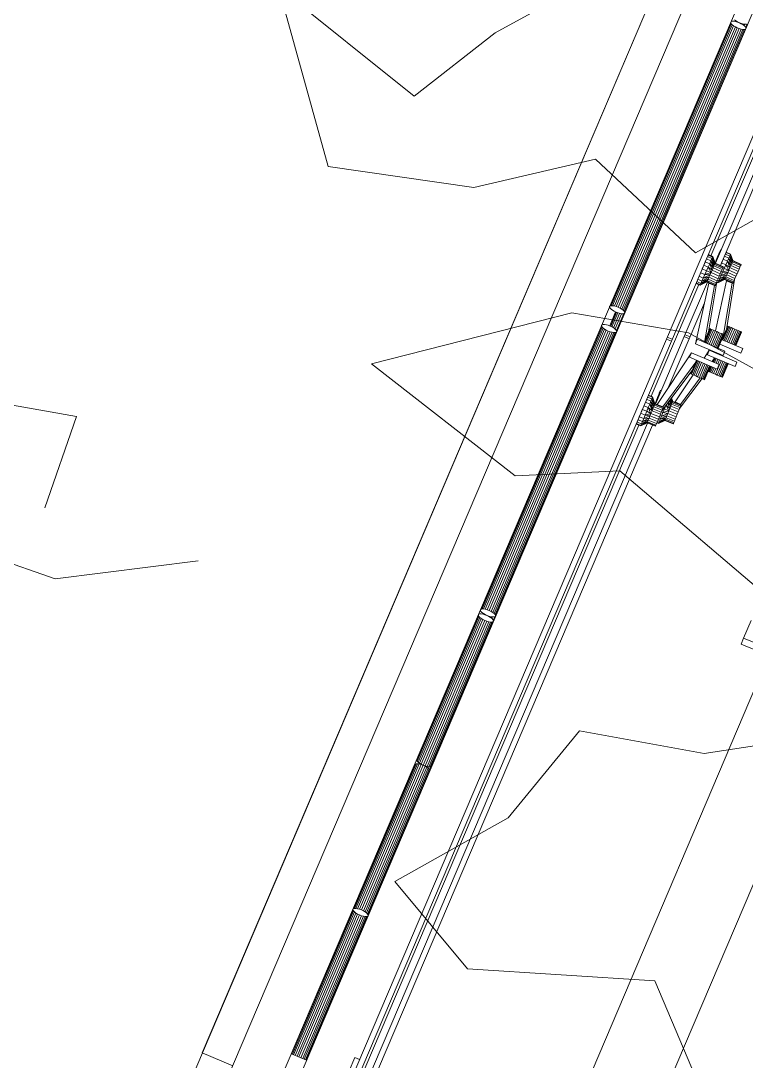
# Model space of a CAD drawing. Header units: metres. Extents: x -48 to 2360, y -1392 to 453.
# Drawn here: x 704.458 to 705.149, y -1266.97 to -1265.978 of the extents above; entities that cross this region are included whole.
import ezdxf

# ---------------------------------------------------------------- set-up
doc = ezdxf.new("R2010")
doc.units = ezdxf.units.M
doc.layers.add('ESTRUC', color=9, linetype='Continuous', lineweight=18)
doc.layers.add('TODO', color=210, linetype='Continuous', lineweight=5)
doc.layers.add('MUEBLES', color=223, linetype='Continuous', lineweight=5, transparency=0.3)
doc.layers.add('SUELO', color=231, linetype='Continuous', lineweight=5, transparency=0.2)
doc.layers.add('Vegetación-h', color=7, linetype='Continuous', lineweight=5, true_color=0x5f7f00, transparency=0.5)
doc.layers.get('ESTRUC').off()

# ---------------------------------------------------------------- blocks, each defined once
blk = doc.blocks.new('arb29')
at = {"layer": 'Vegetación-h', "linetype": 'Continuous'}
for points in [[(1.70809, 0.75495), (1.6552, 0.69637), (1.61742, 0.63779), (1.50597, 0.67748), (1.57775, 0.57354), (1.67598, 0.59244), (1.74776, 0.63779), (1.83276, 0.6), (1.87809, 0.65102)], [(1.92343, 0.53386), (1.84598, 0.54709), (1.76665, 0.53386), (1.64953, 0.45638), (1.76665, 0.4167), (1.83276, 0.44315), (1.96876, 0.39024)], [(2.02165, 0.31843), (1.94987, 0.28064), (1.86487, 0.26741), (1.83843, 0.1956), (1.77987, 0.12946), (1.84598, 0.08978), (1.96876, 0.12379), (2.02165, 0.06521)], [(1.47215, 0.2914), (1.47215, 0.35694), (1.34108, 0.33592), (1.31882, 0.2914), (1.18775, 0.24812), (1.09995, 0.27038), (1.14447, 0.20361), (1.29656, 0.22586), (1.31882, 0.18258), (1.31882, 0.11704), (1.38436, 0.11704), (1.40662, 0.24812), (1.49441, 0.24812), (1.58221, 0.2914)]]:
    blk.add_lwpolyline(points, dxfattribs=at)

msp = doc.modelspace()

# ---------------------------------------------------------------- linework, layer by layer
at = {"layer": 'MUEBLES', "transparency": 33554585}
for p, q in [((705.41871, -1265.11211), (704.63093, -1266.96182)), ((704.61502, -1267.07972), (705.32927, -1265.40264)), ((705.37247, -1265.42104), (704.65822, -1267.09812)), ((704.67262, -1267.10425), (705.38687, -1265.42717)), ((705.0733, -1266.28165), (705.44003, -1265.42055)), ((705.44472, -1265.42255), (705.07799, -1266.28365)), ((705.40506, -1265.52285), (705.11574, -1266.2022)), ((705.12004, -1266.20938), (705.41322, -1265.52098)), ((705.41796, -1265.52287), (705.12469, -1266.21148)), ((705.5702, -1265.82849), (705.04502, -1267.06163)), ((705.07712, -1266.11522), (705.13457, -1265.98033)), ((705.07784, -1266.11553), (705.13504, -1265.98122)), ((705.07898, -1266.11601), (705.13597, -1265.9822)), ((705.08047, -1266.11665), (705.1373, -1265.98321)), ((705.08221, -1266.11739), (705.13894, -1265.98419)), ((705.13457, -1265.98033), (705.13458, -1265.97961)), ((705.13504, -1265.98122), (705.13457, -1265.98033)), ((705.13458, -1265.97961), (705.13509, -1265.9791)), ((705.13597, -1265.9822), (705.13504, -1265.98122)), ((705.13509, -1265.9791), (705.13606, -1265.97883)), ((705.1373, -1265.98321), (705.13597, -1265.9822)), ((705.13606, -1265.97883), (705.13741, -1265.97882)), ((705.13894, -1265.98419), (705.1373, -1265.98321)), ((705.13741, -1265.97882), (705.13906, -1265.97908)), ((705.13936, -1265.97839), (705.13803, -1265.97737)), ((705.14077, -1265.98507), (705.13894, -1265.98419)), ((705.13906, -1265.97908), (705.1409, -1265.97958)), ((705.14099, -1265.97937), (705.13936, -1265.97839)), ((705.1409, -1265.97958), (705.1428, -1265.98029)), ((705.14282, -1265.98024), (705.14099, -1265.97937)), ((705.14232, -1265.98), (705.14228, -1265.98009)), ((705.14253, -1265.98019), (705.14256, -1265.98011)), ((705.1428, -1265.98029), (705.14463, -1265.98116)), ((705.14472, -1265.98095), (705.14282, -1265.98024)), ((705.14324, -1265.9805), (705.14328, -1265.98041)), ((705.14437, -1265.98104), (705.14445, -1265.98085)), ((705.14463, -1265.98116), (705.14627, -1265.98214)), ((705.14656, -1265.98145), (705.14472, -1265.98095)), ((705.14578, -1265.98185), (705.14602, -1265.98131)), ((705.14627, -1265.98214), (705.14759, -1265.98316)), ((705.14821, -1265.98171), (705.14656, -1265.98145)), ((705.14736, -1265.98298), (705.14791, -1265.98166)), ((705.14759, -1265.98316), (705.14853, -1265.98414)), ((705.14957, -1265.9817), (705.14821, -1265.98171)), ((705.14853, -1265.98414), (705.149, -1265.98502)), ((705.15017, -1265.98153), (705.14883, -1265.98469)), ((705.14077, -1265.98507), (705.08407, -1266.11818)), ((705.14266, -1265.98578), (705.08594, -1266.11898)), ((705.1445, -1265.98628), (705.08767, -1266.11972)), ((705.14616, -1265.98654), (705.08916, -1266.12035)), ((705.14751, -1265.98653), (705.09031, -1266.12084)), ((705.14848, -1265.98626), (705.09103, -1266.12114)), ((705.14266, -1265.98578), (705.14077, -1265.98507)), ((705.1445, -1265.98628), (705.14266, -1265.98578)), ((705.14616, -1265.98654), (705.1445, -1265.98628)), ((705.14751, -1265.98653), (705.14616, -1265.98654)), ((705.14848, -1265.98626), (705.14751, -1265.98653)), ((705.14898, -1265.98574), (705.14848, -1265.98626)), ((705.149, -1265.98502), (705.14898, -1265.98574)), ((705.01967, -1266.25011), (705.07712, -1266.11522)), ((705.02064, -1266.24984), (705.07784, -1266.11553)), ((705.02199, -1266.24983), (705.07898, -1266.11601)), ((705.02364, -1266.25008), (705.08047, -1266.11665)), ((705.02548, -1266.25059), (705.08221, -1266.11739)), ((705.02738, -1266.2513), (705.08407, -1266.11818)), ((705.08594, -1266.11898), (705.02921, -1266.25217)), ((705.08767, -1266.11972), (705.03085, -1266.25315)), ((705.08916, -1266.12035), (705.03217, -1266.25417)), ((705.09031, -1266.12084), (705.03311, -1266.25515)), ((705.09103, -1266.12114), (705.03358, -1266.25603)), ((705.11255, -1266.20295), (705.11315, -1266.20158)), ((705.11315, -1266.20158), (705.11336, -1266.20112)), ((705.11315, -1266.20158), (705.1173, -1266.20346)), ((705.11336, -1266.20112), (705.1175, -1266.20299)), ((705.12333, -1266.20041), (705.12208, -1266.20325)), ((705.12279, -1266.20162), (705.12208, -1266.20325)), ((705.12301, -1266.20241), (705.12279, -1266.20162)), ((705.12429, -1266.19824), (705.12333, -1266.20041)), ((705.12364, -1266.19972), (705.12333, -1266.20041)), ((705.12378, -1266.20059), (705.12364, -1266.19972)), ((705.12427, -1266.19944), (705.12416, -1266.19852)), ((705.12489, -1266.19687), (705.12429, -1266.19824)), ((705.12444, -1266.19905), (705.12434, -1266.19811)), ((705.12489, -1266.19687), (705.1251, -1266.1964)), ((705.1251, -1266.1964), (705.12489, -1266.19687)), ((705.12855, -1266.20278), (705.12951, -1266.2006)), ((705.12951, -1266.2006), (705.13012, -1266.19923)), ((705.12951, -1266.2006), (705.13366, -1266.20248)), ((705.13012, -1266.19923), (705.13032, -1266.19877)), ((705.13012, -1266.19923), (705.13426, -1266.20111)), ((705.13032, -1266.19877), (705.13447, -1266.20065)), ((705.13366, -1266.20248), (705.13426, -1266.20111)), ((705.13447, -1266.20065), (705.13426, -1266.20111)), ((705.13426, -1266.20111), (705.13655, -1266.20719)), ((705.13426, -1266.20111), (705.13616, -1266.20809)), ((705.13447, -1266.20065), (705.13655, -1266.20719)), ((705.13447, -1266.20065), (705.13669, -1266.20688)), ((705.10731, -1266.21481), (705.10887, -1266.21127)), ((705.10887, -1266.21127), (705.11033, -1266.20797)), ((705.10887, -1266.21127), (705.11302, -1266.21315)), ((705.1092, -1266.21053), (705.10914, -1266.21051)), ((705.10998, -1266.20876), (705.1099, -1266.20872)), ((705.11033, -1266.20797), (705.11159, -1266.20513)), ((705.11033, -1266.20797), (705.11448, -1266.20984)), ((705.11058, -1266.2074), (705.11048, -1266.20736)), ((705.11096, -1266.20655), (705.11085, -1266.2065)), ((705.11109, -1266.20625), (705.11097, -1266.2062)), ((705.11159, -1266.20513), (705.11255, -1266.20295)), ((705.11159, -1266.20513), (705.11573, -1266.20701)), ((705.11255, -1266.20295), (705.11669, -1266.20483)), ((705.11448, -1266.20984), (705.11302, -1266.21315)), ((705.11573, -1266.20701), (705.11448, -1266.20984)), ((705.11448, -1266.20984), (705.11678, -1266.21589)), ((705.11774, -1266.21373), (705.11448, -1266.20984)), ((705.11669, -1266.20483), (705.11573, -1266.20701)), ((705.11856, -1266.21187), (705.11573, -1266.20701)), ((705.11573, -1266.20701), (705.11774, -1266.21373)), ((705.11669, -1266.20483), (705.1173, -1266.20346)), ((705.11669, -1266.20483), (705.11856, -1266.21187)), ((705.11669, -1266.20483), (705.11919, -1266.21044)), ((705.1175, -1266.20299), (705.1173, -1266.20346)), ((705.1173, -1266.20346), (705.11959, -1266.20954)), ((705.1173, -1266.20346), (705.11919, -1266.21044)), ((705.1175, -1266.20299), (705.11959, -1266.20954)), ((705.1175, -1266.20299), (705.11972, -1266.20923)), ((705.11856, -1266.21187), (705.11774, -1266.21373)), ((705.11919, -1266.21044), (705.11856, -1266.21187)), ((705.12639, -1266.21541), (705.11856, -1266.21187)), ((705.11959, -1266.20954), (705.11919, -1266.21044)), ((705.12702, -1266.21399), (705.11919, -1266.21044)), ((705.12062, -1266.20655), (705.11959, -1266.20887)), ((705.11972, -1266.20923), (705.11959, -1266.20954)), ((705.12742, -1266.21309), (705.11959, -1266.20954)), ((705.12756, -1266.21278), (705.11972, -1266.20923)), ((705.12085, -1266.20748), (705.12042, -1266.207)), ((705.12208, -1266.20325), (705.12062, -1266.20655)), ((705.122, -1266.20477), (705.1217, -1266.20411)), ((705.1247, -1266.21149), (705.12584, -1266.20892)), ((705.12525, -1266.21025), (705.12522, -1266.21024)), ((705.12584, -1266.20892), (705.1273, -1266.20562)), ((705.12584, -1266.20892), (705.12998, -1266.2108)), ((705.12616, -1266.20818), (705.12611, -1266.20816)), ((705.12695, -1266.20641), (705.12686, -1266.20637)), ((705.1273, -1266.20562), (705.12855, -1266.20278)), ((705.1273, -1266.20562), (705.13144, -1266.20749)), ((705.12755, -1266.20505), (705.12745, -1266.20501)), ((705.12792, -1266.2042), (705.12781, -1266.20415)), ((705.12805, -1266.2039), (705.12794, -1266.20385)), ((705.12998, -1266.2108), (705.12842, -1266.21434)), ((705.12855, -1266.20278), (705.1327, -1266.20466)), ((705.13144, -1266.20749), (705.12998, -1266.2108)), ((705.13374, -1266.21354), (705.12998, -1266.2108)), ((705.12998, -1266.2108), (705.13272, -1266.21587)), ((705.1327, -1266.20466), (705.13144, -1266.20749)), ((705.13144, -1266.20749), (705.13374, -1266.21354)), ((705.1347, -1266.21138), (705.13144, -1266.20749)), ((705.13366, -1266.20248), (705.1327, -1266.20466)), ((705.13552, -1266.20952), (705.1327, -1266.20466)), ((705.1327, -1266.20466), (705.1347, -1266.21138)), ((705.13366, -1266.20248), (705.13552, -1266.20952)), ((705.13366, -1266.20248), (705.13616, -1266.20809)), ((705.1347, -1266.21138), (705.13374, -1266.21354)), ((705.13552, -1266.20952), (705.1347, -1266.21138)), ((705.14254, -1266.21493), (705.1347, -1266.21138)), ((705.13616, -1266.20809), (705.13552, -1266.20952)), ((705.14336, -1266.21307), (705.13552, -1266.20952)), ((705.13655, -1266.20719), (705.13616, -1266.20809)), ((705.14399, -1266.21164), (705.13616, -1266.20809)), ((705.13669, -1266.20688), (705.13655, -1266.20719)), ((705.14439, -1266.21074), (705.13655, -1266.20719)), ((705.14452, -1266.21043), (705.13669, -1266.20688)), ((705.14336, -1266.21307), (705.14399, -1266.21164)), ((705.14399, -1266.21164), (705.14439, -1266.21074)), ((705.14439, -1266.21074), (705.14452, -1266.21043)), ((705.10843, -1266.22354), (705.10437, -1266.2217)), ((705.10989, -1266.22024), (705.10579, -1266.21838)), ((705.10729, -1266.21486), (705.10731, -1266.21481)), ((705.10731, -1266.21481), (705.11145, -1266.21669)), ((705.10829, -1266.2126), (705.10826, -1266.21259)), ((705.10989, -1266.22024), (705.10843, -1266.22354)), ((705.11472, -1266.22055), (705.10843, -1266.22354)), ((705.11145, -1266.21669), (705.10989, -1266.22024)), ((705.11575, -1266.21822), (705.10989, -1266.22024)), ((705.10989, -1266.22024), (705.11472, -1266.22055)), ((705.11302, -1266.21315), (705.11145, -1266.21669)), ((705.11145, -1266.21669), (705.11575, -1266.21822)), ((705.11678, -1266.21589), (705.11302, -1266.21315)), ((705.11302, -1266.21315), (705.11575, -1266.21822)), ((705.11472, -1266.22055), (705.11377, -1266.22271)), ((705.11575, -1266.21822), (705.11472, -1266.22055)), ((705.11472, -1266.22055), (705.12256, -1266.2241)), ((705.11678, -1266.21589), (705.11575, -1266.21822)), ((705.11575, -1266.21822), (705.12359, -1266.22177)), ((705.11774, -1266.21373), (705.11678, -1266.21589)), ((705.12461, -1266.21944), (705.11678, -1266.21589)), ((705.12557, -1266.21728), (705.11774, -1266.21373)), ((705.12256, -1266.2241), (705.12359, -1266.22177)), ((705.12359, -1266.22177), (705.12461, -1266.21944)), ((705.12539, -1266.22119), (705.1241, -1266.22061)), ((705.13073, -1266.22036), (705.12414, -1266.22403)), ((705.12539, -1266.22119), (705.12414, -1266.22403)), ((705.12461, -1266.21944), (705.12557, -1266.21728)), ((705.12685, -1266.21789), (705.12539, -1266.22119)), ((705.13169, -1266.2182), (705.12539, -1266.22119)), ((705.13073, -1266.22036), (705.12539, -1266.22119)), ((705.12685, -1266.21789), (705.12556, -1266.2173)), ((705.12557, -1266.21728), (705.12639, -1266.21541)), ((705.12639, -1266.21541), (705.12702, -1266.21399)), ((705.12842, -1266.21434), (705.12685, -1266.21789)), ((705.13272, -1266.21587), (705.12685, -1266.21789)), ((705.12685, -1266.21789), (705.13169, -1266.2182)), ((705.12702, -1266.21399), (705.12742, -1266.21309)), ((705.12712, -1266.21376), (705.12842, -1266.21434)), ((705.12742, -1266.21309), (705.12756, -1266.21278)), ((705.12842, -1266.21434), (705.13272, -1266.21587)), ((705.13073, -1266.22036), (705.12991, -1266.22223)), ((705.13169, -1266.2182), (705.13073, -1266.22036)), ((705.13073, -1266.22036), (705.13857, -1266.22391)), ((705.13272, -1266.21587), (705.13169, -1266.2182)), ((705.13169, -1266.2182), (705.13952, -1266.22175)), ((705.13374, -1266.21354), (705.13272, -1266.21587)), ((705.13272, -1266.21587), (705.14055, -1266.21942)), ((705.14158, -1266.21709), (705.13374, -1266.21354)), ((705.13857, -1266.22391), (705.13952, -1266.22175)), ((705.13952, -1266.22175), (705.14055, -1266.21942)), ((705.14055, -1266.21942), (705.14158, -1266.21709)), ((705.14158, -1266.21709), (705.14254, -1266.21493)), ((705.14254, -1266.21493), (705.14336, -1266.21307)), ((705.104, -1266.22976), (705.05874, -1266.33604)), ((705.09026, -1266.2793), (705.11234, -1266.22746)), ((705.10083, -1266.2861), (705.1137, -1266.22843)), ((705.1054, -1266.23039), (705.10144, -1266.22859)), ((705.10561, -1266.22992), (705.10164, -1266.22812)), ((705.10621, -1266.22855), (705.10222, -1266.22675)), ((705.10717, -1266.22638), (705.10316, -1266.22456)), ((705.11192, -1266.2269), (705.1054, -1266.23039)), ((705.11178, -1266.22721), (705.1054, -1266.23039)), ((705.10561, -1266.22992), (705.1054, -1266.23039)), ((705.11231, -1266.226), (705.10561, -1266.22992)), ((705.11192, -1266.2269), (705.10561, -1266.22992)), ((705.10621, -1266.22855), (705.10561, -1266.22992)), ((705.11295, -1266.22457), (705.10621, -1266.22855)), ((705.11231, -1266.226), (705.10621, -1266.22855)), ((705.10717, -1266.22638), (705.10621, -1266.22855)), ((705.11377, -1266.22271), (705.10717, -1266.22638)), ((705.10843, -1266.22354), (705.10717, -1266.22638)), ((705.10717, -1266.22638), (705.11295, -1266.22457)), ((705.11377, -1266.22271), (705.10843, -1266.22354)), ((705.11901, -1266.23069), (705.10999, -1266.28287)), ((705.11192, -1266.2269), (705.11178, -1266.22721)), ((705.11178, -1266.22721), (705.11962, -1266.23076)), ((705.11231, -1266.226), (705.11192, -1266.2269)), ((705.11192, -1266.2269), (705.11975, -1266.23045)), ((705.11295, -1266.22457), (705.11231, -1266.226)), ((705.11231, -1266.226), (705.12015, -1266.22955)), ((705.11377, -1266.22271), (705.11295, -1266.22457)), ((705.11295, -1266.22457), (705.12078, -1266.22812)), ((705.12117, -1266.22723), (705.11346, -1266.27471)), ((705.1137, -1266.22843), (705.11383, -1266.22813)), ((705.11901, -1266.23069), (705.1137, -1266.22843)), ((705.11377, -1266.22271), (705.1216, -1266.22626)), ((705.11908, -1266.23051), (705.11901, -1266.23069)), ((705.11962, -1266.23076), (705.11975, -1266.23045)), ((705.11975, -1266.23045), (705.12015, -1266.22955)), ((705.11999, -1266.27391), (705.13067, -1266.22608)), ((705.12015, -1266.22955), (705.12078, -1266.22812)), ((705.12078, -1266.22812), (705.1216, -1266.22626)), ((705.12237, -1266.22804), (705.12113, -1266.22748)), ((705.12257, -1266.22757), (705.12128, -1266.22699)), ((705.1216, -1266.22626), (705.12256, -1266.2241)), ((705.12318, -1266.22621), (705.12188, -1266.22562)), ((705.12888, -1266.22455), (705.12237, -1266.22804)), ((705.12875, -1266.22486), (705.12237, -1266.22804)), ((705.12257, -1266.22757), (705.12237, -1266.22804)), ((705.12928, -1266.22365), (705.12257, -1266.22757)), ((705.12888, -1266.22455), (705.12257, -1266.22757)), ((705.12318, -1266.22621), (705.12257, -1266.22757)), ((705.12414, -1266.22403), (705.12285, -1266.22344)), ((705.12991, -1266.22223), (705.12318, -1266.22621)), ((705.12928, -1266.22365), (705.12318, -1266.22621)), ((705.12414, -1266.22403), (705.12318, -1266.22621)), ((705.12414, -1266.22403), (705.12991, -1266.22223)), ((705.13597, -1266.22834), (705.12754, -1266.27713)), ((705.12888, -1266.22455), (705.12875, -1266.22486)), ((705.12875, -1266.22486), (705.13658, -1266.22841)), ((705.12928, -1266.22365), (705.12888, -1266.22455)), ((705.12888, -1266.22455), (705.13672, -1266.2281)), ((705.12991, -1266.22223), (705.12928, -1266.22365)), ((705.12928, -1266.22365), (705.13711, -1266.2272)), ((705.12991, -1266.22223), (705.13774, -1266.22577)), ((705.13814, -1266.22488), (705.13043, -1266.27236)), ((705.13067, -1266.22608), (705.13079, -1266.22578)), ((705.13597, -1266.22834), (705.13067, -1266.22608)), ((705.13605, -1266.22816), (705.13597, -1266.22834)), ((705.13658, -1266.22841), (705.13672, -1266.2281)), ((705.13672, -1266.2281), (705.13711, -1266.2272)), ((705.13711, -1266.2272), (705.13774, -1266.22577)), ((705.13774, -1266.22577), (705.13857, -1266.22391)), ((705.01915, -1266.25134), (705.01916, -1266.25062)), ((705.01962, -1266.25223), (705.01915, -1266.25134)), ((705.01916, -1266.25062), (705.01967, -1266.25011)), ((705.01967, -1266.25011), (705.02064, -1266.24984)), ((705.02064, -1266.24984), (705.02199, -1266.24983)), ((705.02199, -1266.24983), (705.02364, -1266.25008)), ((705.02364, -1266.25008), (705.02548, -1266.25059)), ((705.02548, -1266.25059), (705.02738, -1266.2513)), ((705.02738, -1266.2513), (705.02921, -1266.25217)), ((705.10955, -1266.24704), (705.09496, -1266.2813)), ((705.02484, -1266.25583), (705.01923, -1266.26902)), ((705.01948, -1266.26911), (705.02508, -1266.25595)), ((705.02055, -1266.25321), (705.01962, -1266.25223)), ((705.02019, -1266.26943), (705.02581, -1266.25625)), ((705.02188, -1266.25422), (705.02055, -1266.25321)), ((705.02132, -1266.26997), (705.02697, -1266.25669)), ((705.02352, -1266.2552), (705.02188, -1266.25422)), ((705.02273, -1266.27078), (705.02854, -1266.25714)), ((705.02535, -1266.25608), (705.02352, -1266.2552)), ((705.0243, -1266.2719), (705.03044, -1266.2575)), ((705.02724, -1266.25679), (705.02535, -1266.25608)), ((705.0327, -1266.25737), (705.02577, -1266.27362)), ((705.02908, -1266.25729), (705.02724, -1266.25679)), ((705.03074, -1266.25754), (705.02908, -1266.25729)), ((705.02921, -1266.25217), (705.03085, -1266.25315)), ((705.03209, -1266.25754), (705.03074, -1266.25754)), ((705.03085, -1266.25315), (705.03217, -1266.25417)), ((705.03306, -1266.25727), (705.03209, -1266.25754)), ((705.03217, -1266.25417), (705.03311, -1266.25515)), ((705.03356, -1266.25675), (705.03306, -1266.25727)), ((705.03311, -1266.25515), (705.03358, -1266.25603)), ((705.03358, -1266.25603), (705.03356, -1266.25675)), ((704.95407, -1266.40415), (705.01151, -1266.26926)), ((704.95479, -1266.40445), (705.01199, -1266.27014)), ((704.95593, -1266.40494), (705.01292, -1266.27113)), ((705.01151, -1266.26926), (705.01153, -1266.26854)), ((705.01199, -1266.27014), (705.01151, -1266.26926)), ((705.01153, -1266.26854), (705.01204, -1266.26802)), ((705.01292, -1266.27113), (705.01199, -1266.27014)), ((705.01204, -1266.26802), (705.01301, -1266.26775)), ((705.01425, -1266.27214), (705.01292, -1266.27113)), ((705.01301, -1266.26775), (705.01436, -1266.26775)), ((705.01436, -1266.26775), (705.01601, -1266.268)), ((705.01601, -1266.268), (705.01785, -1266.2685)), ((705.01785, -1266.2685), (705.01975, -1266.26922)), ((705.01975, -1266.26922), (705.02158, -1266.27009)), ((705.02158, -1266.27009), (705.02321, -1266.27107)), ((705.02321, -1266.27107), (705.02454, -1266.27208)), ((705.11475, -1266.27168), (705.10925, -1266.2846)), ((705.11498, -1266.27178), (705.11475, -1266.27168)), ((705.13172, -1266.26933), (705.12622, -1266.28225)), ((705.13194, -1266.26943), (705.12644, -1266.28235)), ((705.1326, -1266.26971), (705.1271, -1266.28263)), ((705.13365, -1266.27016), (705.12815, -1266.28307)), ((705.13501, -1266.27074), (705.12951, -1266.28366)), ((705.1366, -1266.27142), (705.1311, -1266.28433)), ((705.13194, -1266.26943), (705.13172, -1266.26933)), ((705.1326, -1266.26971), (705.13194, -1266.26943)), ((705.13365, -1266.27016), (705.1326, -1266.26971)), ((705.13501, -1266.27074), (705.13365, -1266.27016)), ((705.1366, -1266.27142), (705.13501, -1266.27074)), ((705.13831, -1266.27214), (705.1366, -1266.27142)), ((705.0733, -1266.28165), (704.70735, -1267.14089)), ((704.95742, -1266.40558), (705.01425, -1266.27214)), ((704.95916, -1266.40632), (705.01589, -1266.27312)), ((705.01772, -1266.27399), (704.96102, -1266.40711)), ((705.01961, -1266.27471), (704.96289, -1266.4079)), ((705.02145, -1266.27521), (704.96462, -1266.40864)), ((705.0231, -1266.27546), (704.96611, -1266.40928)), ((705.02446, -1266.27546), (704.96726, -1266.40976)), ((705.02542, -1266.27519), (704.96798, -1266.41007)), ((705.01589, -1266.27312), (705.01425, -1266.27214)), ((705.01772, -1266.27399), (705.01589, -1266.27312)), ((705.01961, -1266.27471), (705.01772, -1266.27399)), ((705.02145, -1266.27521), (705.01961, -1266.27471)), ((705.0231, -1266.27546), (705.02145, -1266.27521)), ((705.02446, -1266.27546), (705.0231, -1266.27546)), ((705.02542, -1266.27519), (705.02446, -1266.27546)), ((705.02454, -1266.27208), (705.02548, -1266.27307)), ((705.02593, -1266.27467), (705.02542, -1266.27519)), ((705.02548, -1266.27307), (705.02595, -1266.27395)), ((705.02595, -1266.27395), (705.02593, -1266.27467)), ((705.09026, -1266.2793), (705.06286, -1266.34364)), ((705.07799, -1266.28365), (705.0733, -1266.28165)), ((705.07878, -1266.28179), (705.07409, -1266.2798)), ((705.07504, -1266.32807), (705.09496, -1266.2813)), ((705.09496, -1266.2813), (705.09026, -1266.2793)), ((705.09574, -1266.27945), (705.09105, -1266.27745)), ((705.11498, -1266.27178), (705.10948, -1266.2847)), ((705.11564, -1266.27206), (705.11013, -1266.28498)), ((705.11668, -1266.27251), (705.11118, -1266.28542)), ((705.11805, -1266.27309), (705.11255, -1266.286)), ((705.11964, -1266.27377), (705.11414, -1266.28668)), ((705.11564, -1266.27206), (705.11498, -1266.27178)), ((705.11668, -1266.27251), (705.11564, -1266.27206)), ((705.11584, -1266.28741), (705.12135, -1266.27449)), ((705.11805, -1266.27309), (705.11668, -1266.27251)), ((705.11755, -1266.28814), (705.12305, -1266.27522)), ((705.11964, -1266.27377), (705.11805, -1266.27309)), ((705.11914, -1266.28881), (705.12464, -1266.2759)), ((705.12135, -1266.27449), (705.11964, -1266.27377)), ((705.12051, -1266.28939), (705.12601, -1266.27648)), ((705.12305, -1266.27522), (705.12135, -1266.27449)), ((705.12155, -1266.28984), (705.12705, -1266.27692)), ((705.12221, -1266.29012), (705.12771, -1266.2772)), ((705.12244, -1266.29022), (705.12794, -1266.2773)), ((705.12464, -1266.2759), (705.12305, -1266.27522)), ((705.12601, -1266.27648), (705.12464, -1266.2759)), ((705.12705, -1266.27692), (705.12601, -1266.27648)), ((705.12722, -1266.27899), (705.12696, -1266.28052)), ((705.12771, -1266.2772), (705.12705, -1266.27692)), ((705.12794, -1266.2773), (705.12771, -1266.2772)), ((705.13281, -1266.28506), (705.13831, -1266.27214)), ((705.13452, -1266.28579), (705.14002, -1266.27287)), ((705.13611, -1266.28646), (705.14161, -1266.27355)), ((705.13747, -1266.28704), (705.14297, -1266.27413)), ((705.14002, -1266.27287), (705.13831, -1266.27214)), ((705.13852, -1266.28749), (705.14402, -1266.27457)), ((705.13918, -1266.28777), (705.14468, -1266.27485)), ((705.1394, -1266.28787), (705.1449, -1266.27495)), ((705.14161, -1266.27355), (705.14002, -1266.27287)), ((705.14297, -1266.27413), (705.14161, -1266.27355)), ((705.14402, -1266.27457), (705.14297, -1266.27413)), ((705.14468, -1266.27485), (705.14402, -1266.27457)), ((705.1449, -1266.27495), (705.14468, -1266.27485)), ((704.71422, -1267.13779), (705.07799, -1266.28365)), ((705.10266, -1266.28179), (705.10083, -1266.2861)), ((705.10083, -1266.2861), (705.1272, -1266.29733)), ((705.12903, -1266.29302), (705.10266, -1266.28179)), ((705.12406, -1266.28642), (705.14416, -1266.29498)), ((705.14599, -1266.29067), (705.12589, -1266.28211)), ((705.14416, -1266.29498), (705.14599, -1266.29067)), ((705.09716, -1266.29471), (705.0645, -1266.34395)), ((705.09532, -1266.29901), (705.09716, -1266.29471)), ((705.1217, -1266.31025), (705.09532, -1266.29901)), ((705.09716, -1266.29471), (705.12353, -1266.30594)), ((705.11412, -1266.29236), (705.10917, -1266.29983)), ((705.11229, -1266.29666), (705.11412, -1266.29236)), ((705.13866, -1266.3079), (705.11229, -1266.29666)), ((705.11412, -1266.29236), (705.14049, -1266.30359)), ((705.11678, -1266.30306), (705.11814, -1266.30121)), ((705.11726, -1266.30327), (705.11888, -1266.29947)), ((705.11749, -1266.30337), (705.11911, -1266.29957)), ((705.11815, -1266.30365), (705.11977, -1266.29985)), ((705.11919, -1266.30409), (705.12081, -1266.3003)), ((705.12056, -1266.30468), (705.12218, -1266.30088)), ((705.1272, -1266.29733), (705.12903, -1266.29302)), ((705.06981, -1266.34621), (705.10118, -1266.30356)), ((705.09642, -1266.31474), (705.10192, -1266.30182)), ((705.09664, -1266.31483), (705.10214, -1266.30192)), ((705.0973, -1266.31512), (705.1028, -1266.3022)), ((705.09835, -1266.31556), (705.10385, -1266.30264)), ((705.09971, -1266.31614), (705.10521, -1266.30323)), ((705.1013, -1266.31682), (705.1068, -1266.3039)), ((705.10851, -1266.30463), (705.10301, -1266.31755)), ((705.11022, -1266.30536), (705.10471, -1266.31827)), ((705.11181, -1266.30603), (705.10631, -1266.31895)), ((705.11317, -1266.30662), (705.10767, -1266.31953)), ((705.11422, -1266.30706), (705.10872, -1266.31998)), ((705.11488, -1266.30734), (705.10938, -1266.32026)), ((705.1151, -1266.30744), (705.1096, -1266.32035)), ((705.11338, -1266.31239), (705.11543, -1266.30758)), ((705.11361, -1266.31248), (705.11566, -1266.30767)), ((705.11378, -1266.31055), (705.11467, -1266.30936)), ((705.11426, -1266.31277), (705.11631, -1266.30795)), ((705.11531, -1266.31321), (705.11736, -1266.3084)), ((705.11668, -1266.31379), (705.11873, -1266.30898)), ((705.11827, -1266.31447), (705.12032, -1266.30966)), ((705.12547, -1266.30228), (705.11997, -1266.3152)), ((705.12718, -1266.30301), (705.12168, -1266.31592)), ((705.12353, -1266.30594), (705.1217, -1266.31025)), ((705.12215, -1266.30535), (705.12377, -1266.30155)), ((705.12877, -1266.30368), (705.12327, -1266.3166)), ((705.13014, -1266.30427), (705.12464, -1266.31718)), ((705.13118, -1266.30471), (705.12568, -1266.31763)), ((705.13184, -1266.30499), (705.12634, -1266.31791)), ((705.13207, -1266.30509), (705.12657, -1266.318)), ((705.14049, -1266.30359), (705.13866, -1266.3079)), ((705.06881, -1266.35017), (705.09771, -1266.31171)), ((705.09865, -1266.31569), (705.08147, -1266.3416)), ((705.08578, -1266.34782), (705.10719, -1266.31933)), ((705.08677, -1266.34386), (705.10538, -1266.31856)), ((705.09664, -1266.31483), (705.09642, -1266.31474)), ((705.0973, -1266.31512), (705.09664, -1266.31483)), ((705.09835, -1266.31556), (705.0973, -1266.31512)), ((705.09971, -1266.31614), (705.09835, -1266.31556)), ((705.1013, -1266.31682), (705.09971, -1266.31614)), ((705.10301, -1266.31755), (705.1013, -1266.31682)), ((705.10471, -1266.31827), (705.10301, -1266.31755)), ((705.10631, -1266.31895), (705.10471, -1266.31827)), ((705.10767, -1266.31953), (705.10631, -1266.31895)), ((705.10872, -1266.31998), (705.10767, -1266.31953)), ((705.10938, -1266.32026), (705.10872, -1266.31998)), ((705.1096, -1266.32035), (705.10938, -1266.32026)), ((705.11361, -1266.31248), (705.11338, -1266.31239)), ((705.11426, -1266.31277), (705.11361, -1266.31248)), ((705.11531, -1266.31321), (705.11426, -1266.31277)), ((705.11668, -1266.31379), (705.11531, -1266.31321)), ((705.11827, -1266.31447), (705.11668, -1266.31379)), ((705.11997, -1266.3152), (705.11827, -1266.31447)), ((705.12168, -1266.31592), (705.11997, -1266.3152)), ((705.12327, -1266.3166), (705.12168, -1266.31592)), ((705.12464, -1266.31718), (705.12327, -1266.3166)), ((705.12568, -1266.31763), (705.12464, -1266.31718)), ((705.12634, -1266.31791), (705.12568, -1266.31763)), ((705.12657, -1266.318), (705.12634, -1266.31791)), ((705.06682, -1266.3323), (705.06738, -1266.33092)), ((705.06738, -1266.33092), (705.06758, -1266.33045)), ((705.0585, -1266.34067), (705.0544, -1266.33903)), ((705.0594, -1266.33847), (705.05534, -1266.33684)), ((705.05997, -1266.33708), (705.05592, -1266.33547)), ((705.06016, -1266.33661), (705.05612, -1266.335)), ((705.05732, -1266.34354), (705.0585, -1266.34067)), ((705.0585, -1266.34067), (705.0594, -1266.33847)), ((705.0585, -1266.34067), (705.0612, -1266.34608)), ((705.06043, -1266.34796), (705.0585, -1266.34067)), ((705.0594, -1266.33847), (705.05997, -1266.33708)), ((705.06179, -1266.34463), (705.0594, -1266.33847)), ((705.0612, -1266.34608), (705.0594, -1266.33847)), ((705.05997, -1266.33708), (705.06016, -1266.33661)), ((705.06179, -1266.34463), (705.05997, -1266.33708)), ((705.06216, -1266.34373), (705.05997, -1266.33708)), ((705.06229, -1266.34342), (705.06016, -1266.33661)), ((705.06216, -1266.34373), (705.06016, -1266.33661)), ((705.06228, -1266.34337), (705.06336, -1266.34072)), ((705.06336, -1266.34072), (705.06474, -1266.33737)), ((705.06438, -1266.33824), (705.0648, -1266.33907)), ((705.06474, -1266.33737), (705.06591, -1266.33451)), ((705.06474, -1266.33737), (705.06541, -1266.33573)), ((705.06541, -1266.33573), (705.06575, -1266.33685)), ((705.06591, -1266.33451), (705.06682, -1266.3323)), ((705.06591, -1266.33451), (705.0662, -1266.3338)), ((705.0662, -1266.3338), (705.06647, -1266.33515)), ((705.0667, -1266.33259), (705.06692, -1266.3341)), ((705.06687, -1266.33218), (705.06708, -1266.33374)), ((705.07739, -1266.34561), (705.07605, -1266.34054)), ((705.07636, -1266.34012), (705.07816, -1266.34373)), ((705.07816, -1266.34373), (705.07708, -1266.33916)), ((705.07876, -1266.34228), (705.07739, -1266.33876)), ((705.07876, -1266.34228), (705.07778, -1266.33824)), ((705.07913, -1266.34138), (705.078, -1266.33795)), ((705.07913, -1266.34138), (705.07812, -1266.33778)), ((705.07925, -1266.34107), (705.0782, -1266.33768)), ((705.07913, -1266.34138), (705.07925, -1266.34107)), ((705.07925, -1266.34107), (705.08724, -1266.34426)), ((705.05025, -1266.34878), (705.04878, -1266.35236)), ((705.04933, -1266.35102), (705.0493, -1266.351)), ((705.05027, -1266.34873), (705.05025, -1266.34878)), ((705.05025, -1266.34878), (705.05448, -1266.35046)), ((705.05595, -1266.34688), (705.05177, -1266.34521)), ((705.05301, -1266.35405), (705.05448, -1266.35046)), ((705.05732, -1266.34354), (705.05319, -1266.34189)), ((705.05448, -1266.35046), (705.05595, -1266.34688)), ((705.05448, -1266.35046), (705.05856, -1266.35251)), ((705.05595, -1266.34688), (705.05732, -1266.34354)), ((705.05595, -1266.34688), (705.05953, -1266.35015)), ((705.05856, -1266.35251), (705.05595, -1266.34688)), ((705.05953, -1266.35015), (705.05732, -1266.34354)), ((705.06043, -1266.34796), (705.05732, -1266.34354)), ((705.05856, -1266.35251), (705.05953, -1266.35015)), ((705.05953, -1266.35015), (705.06043, -1266.34796)), ((705.05953, -1266.35015), (705.06751, -1266.35334)), ((705.06043, -1266.34796), (705.0612, -1266.34608)), ((705.06043, -1266.34796), (705.06841, -1266.35115)), ((705.0612, -1266.34608), (705.06179, -1266.34463)), ((705.0612, -1266.34608), (705.06918, -1266.34927)), ((705.06179, -1266.34463), (705.06216, -1266.34373)), ((705.06179, -1266.34463), (705.06978, -1266.34782)), ((705.06216, -1266.34373), (705.06229, -1266.34342)), ((705.06216, -1266.34373), (705.07015, -1266.34691)), ((705.06229, -1266.34342), (705.07028, -1266.3466)), ((705.06318, -1266.34116), (705.06369, -1266.34169)), ((705.0645, -1266.34395), (705.06438, -1266.34425)), ((705.06981, -1266.34621), (705.0645, -1266.34395)), ((705.06918, -1266.34927), (705.06841, -1266.35115)), ((705.06978, -1266.34782), (705.06918, -1266.34927)), ((705.06973, -1266.34639), (705.06981, -1266.34621)), ((705.07015, -1266.34691), (705.06978, -1266.34782)), ((705.06997, -1266.3517), (705.07145, -1266.34811)), ((705.06997, -1266.3517), (705.07553, -1266.35016)), ((705.07028, -1266.3466), (705.07015, -1266.34691)), ((705.07061, -1266.34778), (705.07145, -1266.34811)), ((705.07145, -1266.34811), (705.07275, -1266.34493)), ((705.07145, -1266.34811), (705.07553, -1266.35016)), ((705.07553, -1266.35016), (705.07297, -1266.34464)), ((705.073, -1266.3446), (705.07649, -1266.3478)), ((705.07456, -1266.35251), (705.07553, -1266.35016)), ((705.07649, -1266.3478), (705.07468, -1266.34236)), ((705.07739, -1266.34561), (705.0749, -1266.34207)), ((705.07553, -1266.35016), (705.07649, -1266.3478)), ((705.07553, -1266.35016), (705.08351, -1266.35335)), ((705.07649, -1266.3478), (705.07739, -1266.34561)), ((705.07649, -1266.3478), (705.08448, -1266.35099)), ((705.07739, -1266.34561), (705.07816, -1266.34373)), ((705.07739, -1266.34561), (705.08538, -1266.3488)), ((705.07816, -1266.34373), (705.07876, -1266.34228)), ((705.07816, -1266.34373), (705.08615, -1266.34692)), ((705.07876, -1266.34228), (705.07913, -1266.34138)), ((705.07876, -1266.34228), (705.08674, -1266.34547)), ((705.07913, -1266.34138), (705.08711, -1266.34456)), ((705.08147, -1266.3416), (705.08134, -1266.3419)), ((705.08677, -1266.34386), (705.08147, -1266.3416)), ((705.08448, -1266.35099), (705.08351, -1266.35335)), ((705.08538, -1266.3488), (705.08448, -1266.35099)), ((705.08615, -1266.34692), (705.08538, -1266.3488)), ((705.08674, -1266.34547), (705.08615, -1266.34692)), ((705.0867, -1266.34404), (705.08677, -1266.34386)), ((705.08711, -1266.34456), (705.08674, -1266.34547)), ((705.08724, -1266.34426), (705.08711, -1266.34456)), ((705.04533, -1266.36077), (705.04476, -1266.36216)), ((705.04624, -1266.35857), (705.04533, -1266.36077)), ((705.04533, -1266.36077), (705.04956, -1266.36246)), ((705.04741, -1266.3557), (705.04624, -1266.35857)), ((705.04624, -1266.35857), (705.05046, -1266.36026)), ((705.0467, -1266.35744), (705.04659, -1266.35739)), ((705.04682, -1266.35714), (705.04671, -1266.35709)), ((705.04718, -1266.35627), (705.04708, -1266.35623)), ((705.04878, -1266.35236), (705.04741, -1266.3557)), ((705.04741, -1266.3557), (705.05164, -1266.35739)), ((705.04774, -1266.3549), (705.04766, -1266.35487)), ((705.04848, -1266.35311), (705.04842, -1266.35308)), ((705.04878, -1266.35236), (705.05301, -1266.35405)), ((705.04899, -1266.36385), (705.05533, -1266.36038)), ((705.04956, -1266.36246), (705.05592, -1266.35893)), ((705.04956, -1266.36246), (705.05046, -1266.36026)), ((705.04956, -1266.36246), (705.05533, -1266.36038)), ((705.05046, -1266.36026), (705.0567, -1266.35705)), ((705.05046, -1266.36026), (705.05164, -1266.35739)), ((705.05592, -1266.35893), (705.05046, -1266.36026)), ((705.05164, -1266.35739), (705.05301, -1266.35405)), ((705.05164, -1266.35739), (705.0576, -1266.35486)), ((705.0567, -1266.35705), (705.05164, -1266.35739)), ((705.05301, -1266.35405), (705.05856, -1266.35251)), ((705.0576, -1266.35486), (705.05301, -1266.35405)), ((705.05496, -1266.36129), (705.05533, -1266.36038)), ((705.05533, -1266.36038), (705.05592, -1266.35893)), ((705.06332, -1266.36357), (705.05533, -1266.36038)), ((705.05592, -1266.35893), (705.0567, -1266.35705)), ((705.06391, -1266.36212), (705.05592, -1266.35893)), ((705.0567, -1266.35705), (705.0576, -1266.35486)), ((705.06468, -1266.36024), (705.0567, -1266.35705)), ((705.0576, -1266.35486), (705.05856, -1266.35251)), ((705.06558, -1266.35805), (705.0576, -1266.35486)), ((705.05856, -1266.35251), (705.06655, -1266.35569)), ((705.06468, -1266.36024), (705.06391, -1266.36212)), ((705.06442, -1266.36088), (705.06596, -1266.3615)), ((705.06558, -1266.35805), (705.06468, -1266.36024)), ((705.06499, -1266.3595), (705.06652, -1266.36011)), ((705.06655, -1266.35569), (705.06558, -1266.35805)), ((705.06576, -1266.36197), (705.07192, -1266.35894)), ((705.06576, -1266.36197), (705.0718, -1266.35925)), ((705.06589, -1266.3573), (705.06743, -1266.35791)), ((705.06596, -1266.3615), (705.0723, -1266.35803)), ((705.06596, -1266.3615), (705.07192, -1266.35894)), ((705.06652, -1266.36011), (705.06596, -1266.3615)), ((705.06652, -1266.36011), (705.07289, -1266.35658)), ((705.06652, -1266.36011), (705.06743, -1266.35791)), ((705.06652, -1266.36011), (705.0723, -1266.35803)), ((705.06751, -1266.35334), (705.06655, -1266.35569)), ((705.06707, -1266.35443), (705.0686, -1266.35504)), ((705.06743, -1266.35791), (705.07366, -1266.3547)), ((705.06743, -1266.35791), (705.0686, -1266.35504)), ((705.07289, -1266.35658), (705.06743, -1266.35791)), ((705.06841, -1266.35115), (705.06751, -1266.35334)), ((705.06844, -1266.35109), (705.06997, -1266.3517)), ((705.0686, -1266.35504), (705.06997, -1266.3517)), ((705.0686, -1266.35504), (705.07456, -1266.35251)), ((705.07366, -1266.3547), (705.0686, -1266.35504)), ((705.07456, -1266.35251), (705.06997, -1266.3517)), ((705.0718, -1266.35925), (705.07192, -1266.35894)), ((705.07978, -1266.36243), (705.0718, -1266.35925)), ((705.07192, -1266.35894), (705.0723, -1266.35803)), ((705.07991, -1266.36212), (705.07192, -1266.35894)), ((705.0723, -1266.35803), (705.07289, -1266.35658)), ((705.08028, -1266.36122), (705.0723, -1266.35803)), ((705.07289, -1266.35658), (705.07366, -1266.3547)), ((705.08088, -1266.35977), (705.07289, -1266.35658)), ((705.07366, -1266.3547), (705.07456, -1266.35251)), ((705.08165, -1266.35789), (705.07366, -1266.3547)), ((705.08255, -1266.3557), (705.07456, -1266.35251)), ((705.08088, -1266.35977), (705.08028, -1266.36122)), ((705.08165, -1266.35789), (705.08088, -1266.35977)), ((705.08255, -1266.3557), (705.08165, -1266.35789)), ((705.08351, -1266.35335), (705.08255, -1266.3557)), ((705.05516, -1266.36172), (704.76381, -1267.04581)), ((704.76846, -1267.04792), (705.0599, -1266.36362)), ((705.047, -1266.3636), (704.77801, -1266.9952)), ((705.04476, -1266.36216), (705.04457, -1266.36263)), ((705.04457, -1266.36263), (705.0488, -1266.36432)), ((705.04476, -1266.36216), (705.04899, -1266.36385)), ((705.0488, -1266.36432), (705.05496, -1266.36129)), ((705.0488, -1266.36432), (705.05483, -1266.3616)), ((705.0488, -1266.36432), (705.04899, -1266.36385)), ((705.04899, -1266.36385), (705.05496, -1266.36129)), ((705.04956, -1266.36246), (705.04899, -1266.36385)), ((705.05483, -1266.3616), (705.05496, -1266.36129)), ((705.06282, -1266.36478), (705.05483, -1266.3616)), ((705.06295, -1266.36447), (705.05496, -1266.36129)), ((705.06295, -1266.36447), (705.06282, -1266.36478)), ((705.06332, -1266.36357), (705.06295, -1266.36447)), ((705.06391, -1266.36212), (705.06332, -1266.36357)), ((705.06423, -1266.36135), (705.06576, -1266.36197)), ((705.06576, -1266.36197), (705.06596, -1266.3615)), ((705.07991, -1266.36212), (705.07978, -1266.36243)), ((705.08028, -1266.36122), (705.07991, -1266.36212)), ((704.89662, -1266.53903), (704.95407, -1266.40415)), ((704.89759, -1266.53876), (704.95479, -1266.40445)), ((704.89894, -1266.53876), (704.95593, -1266.40494)), ((704.90059, -1266.53901), (704.95742, -1266.40558)), ((704.90243, -1266.53951), (704.95916, -1266.40632)), ((704.90433, -1266.54022), (704.96102, -1266.40711)), ((704.96289, -1266.4079), (704.90616, -1266.5411)), ((704.96462, -1266.40864), (704.90779, -1266.54208)), ((704.96611, -1266.40928), (704.90912, -1266.54309)), ((704.96726, -1266.40976), (704.91006, -1266.54407)), ((704.96798, -1266.41007), (704.91053, -1266.54496)), ((704.89611, -1266.53955), (704.89662, -1266.53903)), ((704.89662, -1266.53903), (704.89759, -1266.53876)), ((704.89759, -1266.53876), (704.89894, -1266.53876)), ((704.89894, -1266.53876), (704.90059, -1266.53901)), ((704.90059, -1266.53901), (704.90243, -1266.53951)), ((704.8353, -1266.68301), (704.89404, -1266.5451)), ((704.83578, -1266.6839), (704.89451, -1266.54598)), ((704.83671, -1266.68488), (704.89545, -1266.54696)), ((704.83804, -1266.68589), (704.89678, -1266.54798)), ((704.83967, -1266.68687), (704.89841, -1266.54895)), ((704.89404, -1266.5451), (704.89406, -1266.54437)), ((704.89451, -1266.54598), (704.89404, -1266.5451)), ((704.89406, -1266.54437), (704.89457, -1266.54386)), ((704.89545, -1266.54696), (704.89451, -1266.54598)), ((704.89457, -1266.54386), (704.89553, -1266.54359)), ((704.89678, -1266.54798), (704.89545, -1266.54696)), ((704.89553, -1266.54359), (704.89688, -1266.54358)), ((704.89609, -1266.54027), (704.89611, -1266.53955)), ((704.89657, -1266.54115), (704.89609, -1266.54027)), ((704.8975, -1266.54213), (704.89657, -1266.54115)), ((704.89841, -1266.54895), (704.89678, -1266.54798)), ((704.89688, -1266.54358), (704.89854, -1266.54384)), ((704.89883, -1266.54315), (704.8975, -1266.54213)), ((704.90024, -1266.54983), (704.89841, -1266.54895)), ((704.89854, -1266.54384), (704.90038, -1266.54434)), ((704.90047, -1266.54413), (704.89883, -1266.54315)), ((704.90038, -1266.54434), (704.90227, -1266.54505)), ((704.9023, -1266.545), (704.90047, -1266.54413)), ((704.90179, -1266.54476), (704.90175, -1266.54486)), ((704.902, -1266.54495), (704.90203, -1266.54488)), ((704.90227, -1266.54505), (704.9041, -1266.54593)), ((704.90419, -1266.54571), (704.9023, -1266.545)), ((704.90243, -1266.53951), (704.90433, -1266.54022)), ((704.90272, -1266.54526), (704.90276, -1266.54518)), ((704.90384, -1266.5458), (704.90392, -1266.54561)), ((704.9041, -1266.54593), (704.90574, -1266.5469)), ((704.90603, -1266.54621), (704.90419, -1266.54571)), ((704.90433, -1266.54022), (704.90616, -1266.5411)), ((704.90526, -1266.54662), (704.90549, -1266.54607)), ((704.90574, -1266.5469), (704.90707, -1266.54792)), ((704.90768, -1266.54647), (704.90603, -1266.54621)), ((704.90616, -1266.5411), (704.90779, -1266.54208)), ((704.90683, -1266.54774), (704.90739, -1266.54642)), ((704.90707, -1266.54792), (704.908, -1266.5489)), ((704.90904, -1266.54646), (704.90768, -1266.54647)), ((704.90779, -1266.54208), (704.90912, -1266.54309)), ((704.908, -1266.5489), (704.90848, -1266.54978)), ((704.90965, -1266.54629), (704.9083, -1266.54946)), ((704.91, -1266.54619), (704.90904, -1266.54646)), ((704.90912, -1266.54309), (704.91006, -1266.54407)), ((704.91051, -1266.54568), (704.91, -1266.54619)), ((704.91006, -1266.54407), (704.91053, -1266.54496)), ((704.91053, -1266.54496), (704.91051, -1266.54568)), ((704.90024, -1266.54983), (704.8415, -1266.68775)), ((704.90214, -1266.55054), (704.8434, -1266.68846)), ((704.90398, -1266.55104), (704.84524, -1266.68896)), ((704.90563, -1266.5513), (704.84689, -1266.68921)), ((704.90698, -1266.55129), (704.84825, -1266.68921)), ((704.90795, -1266.55102), (704.84921, -1266.68894)), ((704.90214, -1266.55054), (704.90024, -1266.54983)), ((704.90398, -1266.55104), (704.90214, -1266.55054)), ((704.90563, -1266.5513), (704.90398, -1266.55104)), ((704.90698, -1266.55129), (704.90563, -1266.5513)), ((704.90795, -1266.55102), (704.90698, -1266.55129)), ((704.90846, -1266.55051), (704.90795, -1266.55102)), ((704.90848, -1266.54978), (704.90846, -1266.55051)), ((705.14683, -1266.56655), (705.15391, -1266.54992)), ((705.14441, -1266.57223), (705.14683, -1266.56655)), ((705.16002, -1266.57217), (705.14683, -1266.56655)), ((705.1576, -1266.57784), (705.14441, -1266.57223)), ((705.17087, -1266.58325), (704.95283, -1267.09521)), ((704.77505, -1266.82447), (704.83379, -1266.68656)), ((704.77602, -1266.8242), (704.83476, -1266.68629)), ((704.77737, -1266.8242), (704.83611, -1266.68628)), ((704.77903, -1266.82445), (704.83776, -1266.68653)), ((704.78086, -1266.82495), (704.8396, -1266.68703)), ((704.78276, -1266.82566), (704.8415, -1266.68775)), ((704.83328, -1266.68707), (704.83379, -1266.68656)), ((704.83379, -1266.68656), (704.83476, -1266.68629)), ((704.83476, -1266.68629), (704.83611, -1266.68628)), ((704.8353, -1266.68301), (704.83532, -1266.68229)), ((704.83578, -1266.6839), (704.8353, -1266.68301)), ((704.83671, -1266.68488), (704.83578, -1266.6839)), ((704.83611, -1266.68628), (704.83776, -1266.68653)), ((704.83804, -1266.68589), (704.83671, -1266.68488)), ((704.83776, -1266.68653), (704.8396, -1266.68703)), ((704.83967, -1266.68687), (704.83804, -1266.68589)), ((704.8396, -1266.68703), (704.8415, -1266.68775)), ((704.8415, -1266.68775), (704.83967, -1266.68687)), ((704.841, -1266.68751), (704.84098, -1266.68755)), ((704.84123, -1266.68764), (704.84124, -1266.68762)), ((704.8434, -1266.68846), (704.8415, -1266.68775)), ((704.8415, -1266.68775), (704.84333, -1266.68862)), ((704.84195, -1266.68796), (704.84196, -1266.68792)), ((704.84333, -1266.68862), (704.78459, -1266.82654)), ((704.84497, -1266.6896), (704.78623, -1266.82752)), ((704.84629, -1266.69061), (704.78756, -1266.82853)), ((704.84723, -1266.6916), (704.78849, -1266.82951)), ((704.8477, -1266.69248), (704.78897, -1266.8304)), ((704.84307, -1266.6885), (704.84313, -1266.68836)), ((704.84333, -1266.68862), (704.84497, -1266.6896)), ((704.84524, -1266.68896), (704.8434, -1266.68846)), ((704.84448, -1266.68931), (704.8447, -1266.68881)), ((704.84497, -1266.6896), (704.84629, -1266.69061)), ((704.84689, -1266.68921), (704.84524, -1266.68896)), ((704.84606, -1266.69043), (704.84659, -1266.68917)), ((704.84629, -1266.69061), (704.84723, -1266.6916)), ((704.84825, -1266.68921), (704.84689, -1266.68921)), ((704.84723, -1266.6916), (704.8477, -1266.69248)), ((704.84753, -1266.69215), (704.84885, -1266.68904)), ((704.8477, -1266.69248), (704.84768, -1266.6932)), ((704.84921, -1266.68894), (704.84825, -1266.68921)), ((704.84972, -1266.68842), (704.84921, -1266.68894)), ((704.71615, -1266.96279), (704.77453, -1266.82571)), ((704.71687, -1266.96309), (704.775, -1266.82659)), ((704.77453, -1266.82571), (704.77455, -1266.82499)), ((704.775, -1266.82659), (704.77453, -1266.82571)), ((704.77455, -1266.82499), (704.77505, -1266.82447)), ((704.77594, -1266.82757), (704.775, -1266.82659)), ((704.77505, -1266.82447), (704.77602, -1266.8242)), ((704.77602, -1266.8242), (704.77737, -1266.8242)), ((704.77737, -1266.8242), (704.77903, -1266.82445)), ((704.77903, -1266.82445), (704.78086, -1266.82495)), ((704.78086, -1266.82495), (704.78276, -1266.82566)), ((704.78276, -1266.82566), (704.78459, -1266.82654)), ((704.78459, -1266.82654), (704.78623, -1266.82752)), ((704.71801, -1266.96358), (704.77594, -1266.82757)), ((704.7195, -1266.96421), (704.77727, -1266.82859)), ((704.72124, -1266.96495), (704.7789, -1266.82957)), ((704.7231, -1266.96575), (704.78073, -1266.83044)), ((704.78263, -1266.83115), (704.72497, -1266.96654)), ((704.78447, -1266.83166), (704.7267, -1266.96728)), ((704.78612, -1266.83191), (704.72819, -1266.96792)), ((704.78747, -1266.8319), (704.72934, -1266.9684)), ((704.78844, -1266.83163), (704.73006, -1266.96871)), ((704.77727, -1266.82859), (704.77594, -1266.82757)), ((704.7789, -1266.82957), (704.77727, -1266.82859)), ((704.78073, -1266.83044), (704.7789, -1266.82957)), ((704.78263, -1266.83115), (704.78073, -1266.83044)), ((704.78447, -1266.83166), (704.78263, -1266.83115)), ((704.78612, -1266.83191), (704.78447, -1266.83166)), ((704.78747, -1266.8319), (704.78612, -1266.83191)), ((704.78623, -1266.82752), (704.78756, -1266.82853)), ((704.78844, -1266.83163), (704.78747, -1266.8319)), ((704.78756, -1266.82853), (704.78849, -1266.82951)), ((704.78895, -1266.83112), (704.78844, -1266.83163)), ((704.78849, -1266.82951), (704.78897, -1266.8304)), ((704.78897, -1266.8304), (704.78895, -1266.83112)), ((704.63093, -1266.96182), (704.65996, -1266.97419)), ((704.7159, -1266.96268), (704.7303, -1266.96881)), ((704.75649, -1267.01304), (704.77645, -1266.96618)), ((704.77645, -1266.96618), (704.78094, -1266.9681))]:
    msp.add_line(p, q, dxfattribs=at)
at = {"layer": 'SUELO', "ltscale": 7, "transparency": 33554585}
msp.add_lwpolyline([(707.53072, -1266.01155), (705.41871, -1265.11211), (700.13237, -1277.52727), (700.47621, -1278.12084), (702.04074, -1278.78647), (701.90224, -1279.11924), (722.39102, -1287.8885), (728.37332, -1273.95658), (707.88454, -1265.18732), (707.53062, -1266.01155)], dxfattribs=at)
at = {"layer": 'TODO', "ltscale": 7, "transparency": 33554585}
msp.add_line((700.13237, -1277.52727), (705.42898, -1265.08799), dxfattribs=at)

# ---------------------------------------------------------------- block references
at = {"layer": 'ESTRUC', "transparency": 33554687, "xscale": 1.402998159145287, "yscale": 1.402998159145287, "zscale": 1.402998159145287, "rotation": 340.8517009809033}
msp.add_blockref('arb29', (702.39584, -1266.15113), dxfattribs=at)

doc.saveas('drawing.dxf')
